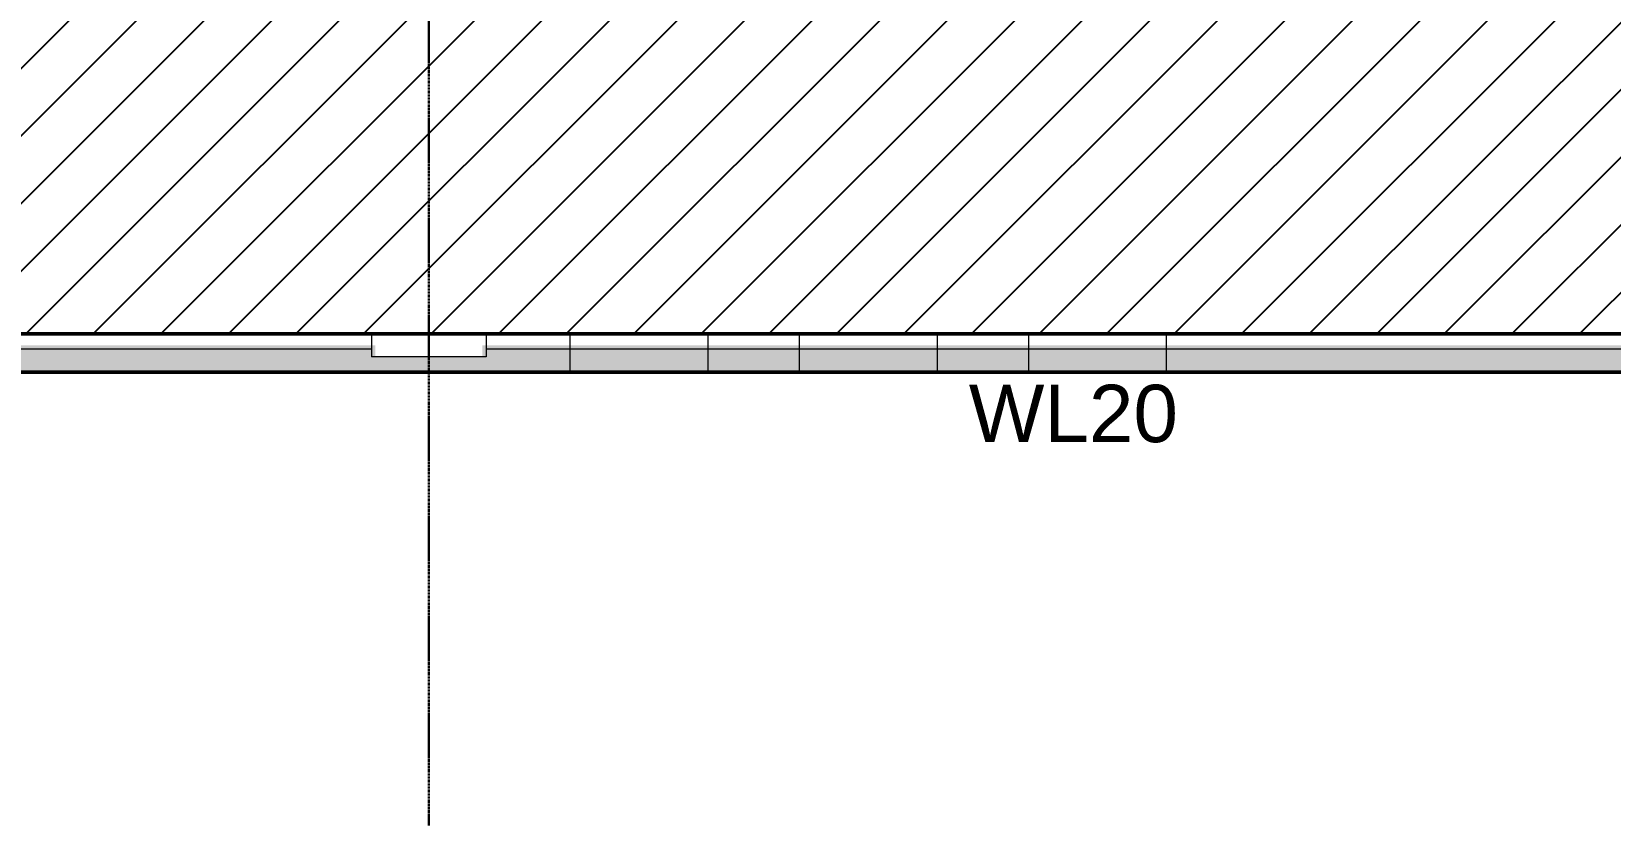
# Model space of a CAD drawing. Header units: inches. Extents: x -4126 to -1814, y 9773 to 12338.
# Drawn here: x -2931.3 to -2518.1, y 9772.6 to 9980.3 of the extents above; entities that cross this region are included whole.
import ezdxf

# ---------------------------------------------------------------- set-up
doc = ezdxf.new("R2010")
doc.units = ezdxf.units.IN
doc.header["$MEASUREMENT"] = 0
doc.linetypes.add('Grid Line 1_2_', pattern=[0.875, 0.5, -0.125, 0.125, -0.125])
doc.layers.add('LOAD_HATCH', color=8, linetype='Continuous')
doc.layers.add('loads', color=1, linetype='Continuous')
doc.layers.add('S-FNDN', color=32, linetype='Continuous', lineweight=13)
doc.layers.add('S-GRID', color=1, linetype='Continuous', lineweight=9)
doc.styles.add('Arial', font='arial.ttf', dxfattribs={"height": 18})

msp = doc.modelspace()

# ---------------------------------------------------------------- hatches: boundary and pattern name
at = {"layer": 'LOAD_HATCH'}
h = msp.add_hatch(dxfattribs=at)
h.set_pattern_fill('ANSI31', color=256, scale=100, style=0)
h.paths.add_polyline_path([(-3819.324, 9901.189), (-3819.324, 10010.089), (-2098.262, 10010.089), (-2098.262, 10821.489), (-3401.049, 10821.489), (-3400.049, 11277.289), (-2098.262, 11277.289), (-2098.262, 12077.189), (-1943.324, 12077.189), (-1943.324, 9901.189)])
at = {"layer": 'S-FNDN', "transparency": 33554483}
h = msp.add_hatch(color=256, dxfattribs=at)
h.paths.add_polyline_path([(-2181.032, 9891.189), (-1953.324, 9891.189), (-1953.324, 9897.189), (-2159.324, 9897.189), (-2159.324, 9895.205), (-2187.324, 9895.205), (-2187.324, 9898.189), (-2486.324, 9898.189), (-2486.324, 9895.205), (-2514.324, 9895.205), (-2514.324, 9898.189), (-2634.324, 9898.189), (-2634.324, 9891.189), (-2451.168, 9891.189)], flags=0)
h.paths.add_polyline_path([(-3141.111, 9891.189), (-2790.324, 9891.189), (-2790.324, 9898.189), (-2813.324, 9898.189), (-2813.324, 9895.205), (-2841.324, 9895.205), (-2841.324, 9898.189), (-3140.324, 9898.189), (-3140.324, 9895.205), (-3168.324, 9895.205), (-3168.324, 9898.189), (-3467.324, 9898.189), (-3467.324, 9895.205), (-3495.324, 9895.205), (-3495.324, 9897.189), (-3823.324, 9897.189), (-3823.324, 9901.189), (-3829.324, 9901.189), (-3829.324, 9891.189), (-3167.536, 9891.189)], flags=0)
h.paths.add_polyline_path([(-2754.324, 9891.189), (-2730.324, 9891.189), (-2730.324, 9898.189), (-2754.324, 9898.189), (-2754.324, 9895.205)], flags=0)
h.paths.add_polyline_path([(-2694.324, 9891.189), (-2670.324, 9891.189), (-2670.324, 9898.189), (-2694.324, 9898.189), (-2694.324, 9895.16)], flags=0)
at = {"layer": 'S-FNDN', "lineweight": 5, "transparency": 33554483}
for points in [[(-2790.324, 9891.189), (-2754.324, 9891.189), (-2754.324, 9898.189), (-2790.324, 9898.189), (-2790.324, 9895.205)], [(-2721.304, 9891.189), (-2694.324, 9891.189), (-2694.324, 9898.189), (-2730.324, 9898.189), (-2730.324, 9891.189)], [(-2670.324, 9891.189), (-2634.324, 9891.189), (-2634.324, 9898.189), (-2670.324, 9898.189), (-2670.324, 9895.032)]]:
    msp.add_hatch(color=256, dxfattribs=at).paths.add_polyline_path(points, flags=0)

# ---------------------------------------------------------------- linework, layer by layer
at = {"layer": 'LOAD_HATCH'}
msp.add_lwpolyline([(-3400.049, 11277.289), (-2098.262, 11277.289), (-2098.262, 12077.189), (-1943.324, 12077.189), (-1943.324, 9901.189), (-3819.324, 9901.189), (-3819.324, 10010.089), (-2098.262, 10010.089), (-2098.262, 10821.489), (-3401.049, 10821.489)], close=True, dxfattribs=at)
at = {"layer": 'S-FNDN', "lineweight": 50}
for p, q in [((-3819.324, 9901.189), (-1953.324, 9901.189)), ((-1943.324, 9891.189), (-3829.324, 9891.189))]:
    msp.add_line(p, q, dxfattribs=at)
at = {"layer": 'S-FNDN'}
for p, q in [((-2842.324, 9901.189), (-2842.324, 9895.189)), ((-2812.324, 9901.189), (-2812.324, 9895.189)), ((-2790.324, 9891.189), (-2790.324, 9901.189)), ((-2754.324, 9901.189), (-2754.324, 9891.189)), ((-2730.324, 9891.189), (-2730.324, 9901.189)), ((-2694.324, 9901.189), (-2694.324, 9891.189)), ((-2670.324, 9891.189), (-2670.324, 9901.189)), ((-2634.324, 9901.189), (-2634.324, 9891.189)), ((-2842.324, 9897.189), (-3139.324, 9897.189)), ((-2694.324, 9897.189), (-2812.324, 9897.189)), ((-2515.324, 9897.189), (-2694.324, 9897.189)), ((-2812.324, 9895.189), (-2842.324, 9895.189))]:
    msp.add_line(p, q, dxfattribs=at)
at = {"layer": 'S-GRID', "linetype": 'Grid Line 1_2_', "lineweight": 30}
msp.add_line((-2827.324, 9772.61), (-2827.324, 12288.555), dxfattribs=at)

# ---------------------------------------------------------------- texts
at = {"layer": 'loads', "insert": (-2686, 9887.884), "char_height": 15, "width": 29.92125, "attachment_point": 1, "style": 'Arial'}
msp.add_mtext('WL20', dxfattribs=at)

doc.saveas('drawing.dxf')
